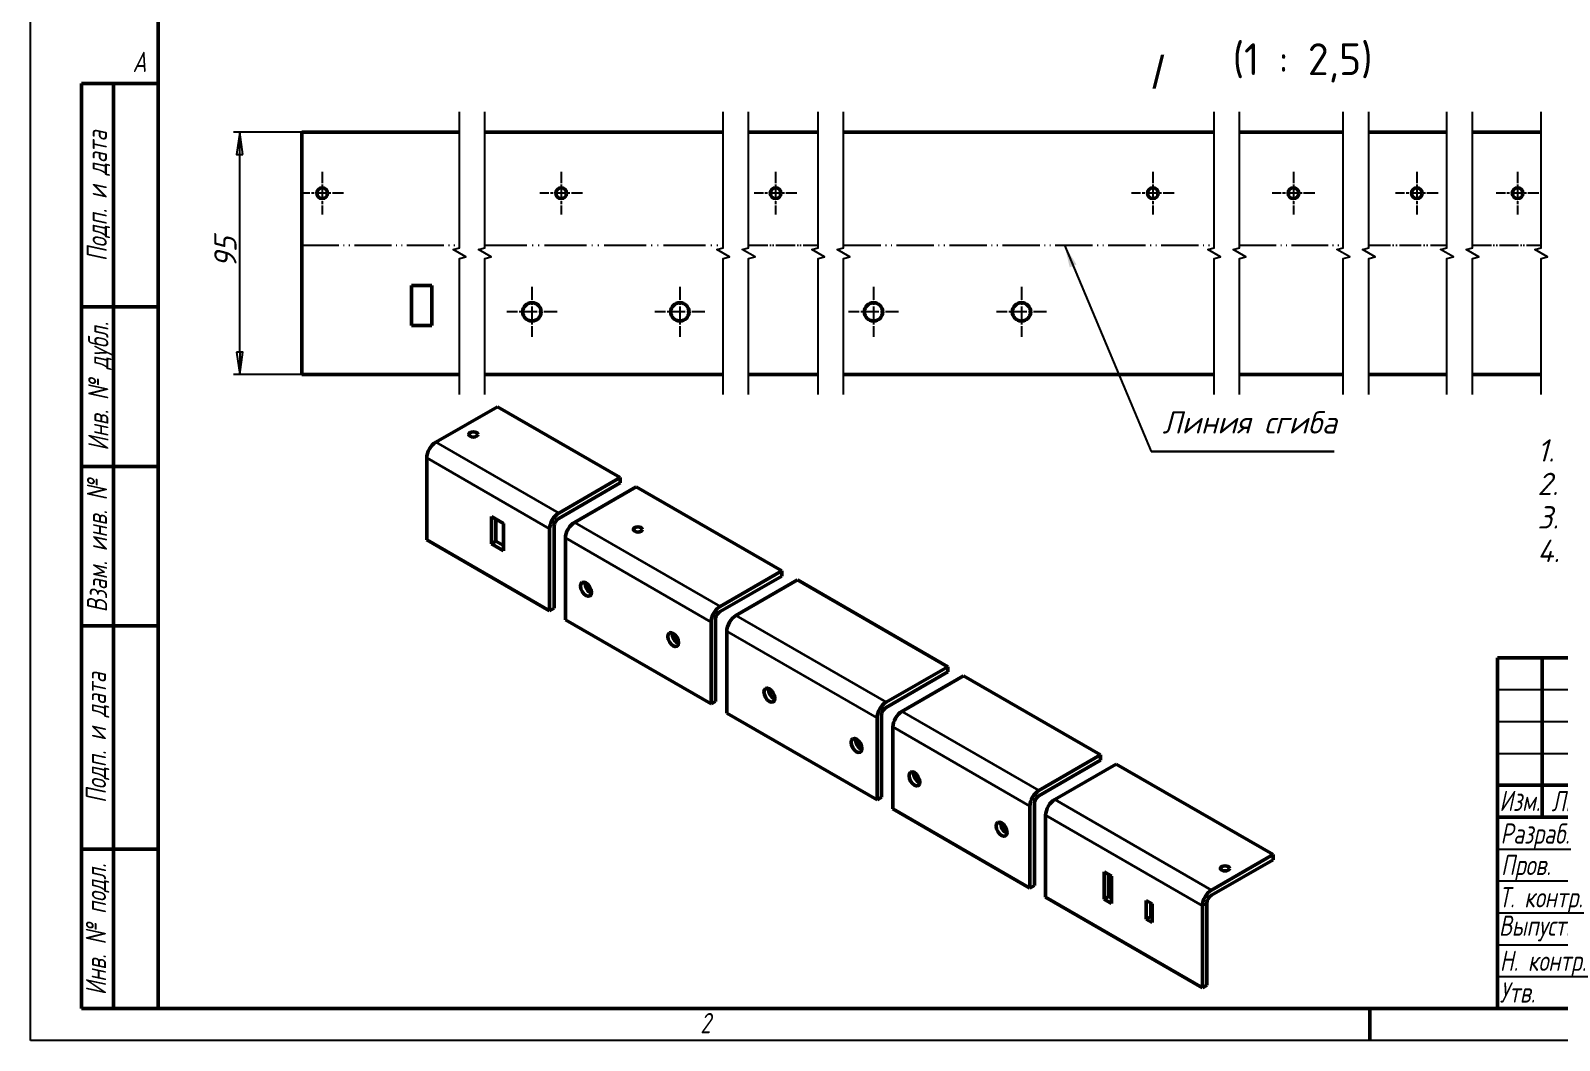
# Model space of a CAD drawing. Header units: millimetres. Extents: x 0 to 1700, y 0 to 594.
# Drawn here: x 0 to 479.4, y 0 to 316.6 of the extents above; entities that cross this region are included whole.
import ezdxf
from ezdxf.enums import TextEntityAlignment as Align

# ---------------------------------------------------------------- set-up
doc = ezdxf.new("R2010")
doc.units = ezdxf.units.MM
doc.header["$LTSCALE"] = 2
doc.linetypes.add('LT_04', pattern=[0.7087, 0.4724, -0.0591, 0.1181, -0.0591])
doc.linetypes.add('LT_16', pattern=[0.68, 0.48, -0.06, 0.01, -0.06, 0.01, -0.06])
for name, color, linetype, lineweight in [('Layer_01', 7, 'Continuous', 35), ('Layer_02', 7, 'Continuous', 50), ('Layer_03', 7, 'Continuous', 50), ('Layer_04', 7, 'Continuous', 50), ('Layer_05', 7, 'Continuous', 25), ('Layer_06', 7, 'Continuous', 25), ('Layer_07', 7, 'Continuous', 25), ('Layer_08', 7, 'LT_04', 25), ('Layer_09', 7, 'Continuous', 25), ('Layer_10', 7, 'Continuous', 50)]:
    doc.layers.add(name, color=color, linetype=linetype, lineweight=lineweight)
doc.styles.add('Style_02', font='ariali.ttf', dxfattribs={"width": 0.8})
doc.styles.add('Style_03', font='GOST Common Italic.ttf')
doc.styles.add('Style_06', font='GOST Common Italic.ttf', dxfattribs={"width": 0.8})
doc.styles.add('Style_07', font='GOST Common Italic.ttf', dxfattribs={"width": 0.8})
doc.styles.add('Style_08', font='GOST Common Italic.ttf')
doc.styles.add('Style_09', font='GOST Common Italic.ttf')
doc.styles.add('Style_10', font='GOST Common Italic.ttf', dxfattribs={"width": 0.9})
doc.styles.add('Style_11', font='GOST Common Italic.ttf', dxfattribs={"width": 0.8})
doc.styles.add('Style_12', font='GOST Common Italic.ttf')
doc.styles.add('Style_13', font='GOST Common Italic.ttf', dxfattribs={"width": 0.7})
doc.styles.add('Style_14', font='GOST Common Italic.ttf', dxfattribs={"width": 0.7})
doc.styles.add('Style_15', font='AIGDT___.TTF')
doc.styles.add('Style_16', font='GOST Common.ttf')
doc.dimstyles.new('DimStyle_03', dxfattribs={"dimscale": 2, "dimtxt": 3.5, "dimasz": 3.5, "dimexe": 1, "dimexo": 0, "dimgap": 0.5, "dimtad": 1, "dimrnd": 1e-08, "dimtxsty": 'Style_03', "dimblk": 'Filled-1', "dimcen": 2.5, "dimdle": 15, "dimclrd": 256, "dimclre": 256, "dimclrt": 256, "dimazin": 2, "dimtfac": 0.714286, "dimtdec": 3, "dimtmove": 0, "dimatfit": 3, "dimlwd": -1, "dimlwe": 25})
doc.dimstyles.new('DimStyle_06', dxfattribs={"dimscale": 2, "dimtxt": 3.5, "dimasz": 3.5, "dimexe": 1, "dimexo": 0, "dimgap": 0.5, "dimtad": 1, "dimrnd": 1e-08, "dimtxsty": 'Style_03', "dimblk": 'Filled-1', "dimcen": 2.5, "dimdle": 15, "dimclrd": 256, "dimclre": 256, "dimclrt": 256, "dimazin": 2, "dimtfac": 0.714286, "dimtdec": 3, "dimtmove": 0, "dimatfit": 3, "dimlwd": 25, "dimlwe": 25})

# ---------------------------------------------------------------- blocks, each defined once
blk = doc.blocks.new('Block_12')
at = {"layer": 'Layer_04', "lineweight": 25}
for p, q in [((0, 0), (0, 297)), ((420, 0), (0, 0))]:
    blk.add_line(p, q, dxfattribs=at)
at = {"layer": 'Layer_04'}
for p, q in [((20, 292), (20, 5)), ((20, 5), (415, 5)), ((210, 5), (210, 0))]:
    blk.add_line(p, q, dxfattribs=at)
at = {"layer": 'Layer_04', "char_height": 3.17, "attachment_point": 1, "style": 'Style_02'}
for s, insert, width in [('\\fGOST Common|b0|i1;\\H3.1700;A', (16, 155), 5.1335), ('\\fGOST Common|b0|i1;\\H3.1700;2', (104.99, 4.3), 5.2328)]:
    blk.add_mtext(s, dxfattribs=dict(at, insert=insert, width=width))
blk = doc.blocks.new('Block_13')
at = {"layer": 'Layer_03'}
for p, q in [((0, 55), (185, 55)), ((0, 0), (0, 55)), ((0, 0), (0, 55)), ((7, 55), (7, 30)), ((17, 55), (17, 0)), ((40, 55), (40, 0)), ((55, 55), (55, 0)), ((65, 55), (65, 0)), ((185, 0), (185, 55)), ((65, 40), (185, 40)), ((135, 40), (135, 0)), ((150, 40), (150, 20)), ((167, 40), (167, 20)), ((0, 35), (65, 35)), ((135, 35), (185, 35)), ((0, 30), (65, 30)), ((135, 20), (185, 20)), ((155, 20), (155, 15)), ((65, 15), (185, 15)), ((185, 0), (0, 0))]:
    blk.add_line(p, q, dxfattribs=at)
at = {"layer": 'Layer_03', "linetype": 'Continuous', "lineweight": 25}
for p, q in [((0, 50), (65, 50)), ((0, 45), (65, 45)), ((0, 40), (65, 40)), ((140, 35), (140, 20)), ((145, 35), (145, 20)), ((0, 25), (65, 25)), ((0, 20), (65, 20)), ((0, 15), (65, 15)), ((0, 10), (65, 10)), ((0, 5), (65, 5))]:
    blk.add_line(p, q, dxfattribs=at)
at = {"layer": 'Layer_03', "lineweight": 30}
blk.add_line((88.31, 7.5), (125.29, 7.5), dxfattribs=at)
at = {"layer": 'Layer_03', "char_height": 3.17, "style": 'Style_02'}
for s, insert, width, attachment_point in [('\\fGOST Common|b0|i1;\\H3.1700;Лит.', (142.52, 37.49), 14.9766, 5), ('\\fGOST Common|b0|i1;\\H3.1700;Масса', (158.55, 37.51), 16.9878, 5), ('\\fGOST Common|b0|i1;\\H3.1700;Масштаб', (176.02, 37.53), 17.8316, 5), ('\\fGOST Common|b0|i1;\\H3.1700;Изм.', (3.5, 32.56), 6.9635, 5), ('\\fGOST Common|b0|i1;\\H3.1700;Лист', (12.1, 32.5), 10.0029, 5), ('\\A0;\\fGOST Common|b0|i1;\\H3.1700;№ докум.', (28.58, 32.16), 22.9069, 5), ('\\fGOST Common|b0|i1;\\H3.1700;Подп.', (47.56, 32.45), 14.879, 5), ('\\fGOST Common|b0|i1;\\H3.1700;Дата', (60.02, 32.24), 9.9614, 5), ('\\fGOST Common|b0|i1;\\H3.1700;Разраб.', (0.47, 27), 16.9971, 4), ('\\fGOST Common|b0|i1;\\H3.1700;Пров.', (0.56, 22.08), 17.0192, 4), ('\\A0;\\fGOST Common|b0|i1;\\H3.1700;Т. контр.', (0.23, 17.01), 16.9554, 4), ('\\fGOST Common|b0|i1;\\H3.1700;Лист', (140.37, 17.5), 10.5071, 5), ('\\fGOST Common|b0|i1;\\H3.1700;Листов', (162.21, 17.5), 14.3668, 5), ('\\fGOST Common|b0|i1;\\H3.1700;Н. контр.', (0.36, 7.05), 16.9999, 4), ('\\fGOST Common|b0|i1;\\H3.1700;Утв.', (0.34, 2.52), 17.0083, 4), ('\\fGOST Common|b0|i1;\\H3.1700;Копировал', (93.48, -0.59), 19.7871, 1)]:
    blk.add_mtext(s, dxfattribs=dict(at, insert=insert, width=width, attachment_point=attachment_point))
at = {"layer": 'Layer_03'}
for tag, height, style, width, p in [('Изм1_001', 2.89, 'Style_14', 0.7, (3.51, 52.52)), ('Лист1_001', 2.89, 'Style_14', 0.7, (12.03, 52.52)), ('Докум1_001', 2.89, 'Style_14', 0.7, (28.54, 52.48)), ('Изм2_001', 2.89, 'Style_14', 0.7, (3.5, 47.52)), ('Лист2_001', 2.89, 'Style_14', 0.7, (12.01, 47.5)), ('Докум2_001', 2.89, 'Style_14', 0.7, (28.53, 47.5)), ('Изм3_001', 2.89, 'Style_14', 0.7, (3.5, 42.5)), ('Лист3_001', 2.89, 'Style_14', 0.7, (12.01, 42.51)), ('Докум3_001', 2.89, 'Style_14', 0.7, (28.51, 42.48)), ('Изм4_001', 2.89, 'Style_14', 0.7, (3.51, 37.5)), ('Лист4_001', 2.89, 'Style_14', 0.7, (12, 37.53)), ('Докум4_001', 2.89, 'Style_14', 0.7, (28.51, 37.52)), ('НАИМЕНОВАНИЕ_001', 5, 'Style_07', 0.8, (100.03, 29.98)), ('Литера_001', 3.5, 'Style_11', 0.8, (137.52, 27.25)), ('Литера2_001', 3.5, 'Style_11', 0.8, (142.51, 27.22)), ('Литера3_001', 3.5, 'Style_11', 0.8, (147.52, 27.21)), ('Масса_001', 3.5, 'Style_11', 0.8, (158.47, 27.53)), ('Масштаб_001', 3.5, 'Style_11', 0.8, (174.92, 25.86)), ('Тип_документа_001', 3.17, 'Style_06', 0.8, (100.08, 17.56)), ('Номер_листа_001', 3.17, 'Style_06', 0.8, (150.6, 17.54)), ('Листов_001', 3.17, 'Style_06', 0.8, (177.46, 17.58))]:
    blk.add_attdef(tag, text='', height=height, dxfattribs=dict(at, style=style, width=width)).set_placement(p, align=Align.MIDDLE_CENTER)
for tag, height, style, width, p in [('Подп1_001', 2.89, 'Style_14', 0.7, (40.01, 52.51)), ('Дата1_001', 2, 'Style_13', 0.7, (55.01, 52.51)), ('Подп2_001', 2.89, 'Style_14', 0.7, (40.01, 47.5)), ('Дата2_001', 2, 'Style_13', 0.7, (55.01, 47.49)), ('Подп3_001', 2.89, 'Style_14', 0.7, (40.01, 42.51)), ('Дата3_001', 2, 'Style_13', 0.7, (55.02, 42.52)), ('Подп4_001', 2.89, 'Style_14', 0.7, (40.01, 37.51)), ('Дата4_001', 2, 'Style_13', 0.7, (55.02, 37.51)), ('Разработал_Подп._001', 2.89, 'Style_14', 0.7, (40.05, 27.51)), ('АВТОР_001', 3.17, 'Style_06', 0.8, (15.59, 26.85)), ('ДАТА_СОЗДАНИЯ_001', 2, 'Style_13', 0.7, (55.01, 27.51)), ('ПРОВЕРИЛ_001', 3.17, 'Style_06', 0.8, (17.41, 22.53)), ('Проверил_Подп._001', 2.89, 'Style_14', 0.7, (40.05, 22.52)), ('ДАТА_ПРОВЕРКИ_001', 2, 'Style_13', 0.7, (55.02, 22.51)), ('ТЕХНОЛОГ_001', 3.17, 'Style_06', 0.8, (17.33, 17.54)), ('Технолог_Подп._001', 2.89, 'Style_14', 0.7, (40.05, 17.51)), ('Технолог_Дата_001', 2, 'Style_13', 0.7, (55.01, 17.5)), ('Должность_руководителя_001', 3.17, 'Style_06', 0.8, (0.52, 12.51)), ('НАЧ._ОТДЕЛА_001', 3.17, 'Style_06', 0.8, (17.46, 12.45)), ('Руководитель_Подп._001', 2.89, 'Style_14', 0.7, (40.01, 12.5)), ('Руководитель_Дата_001', 2, 'Style_13', 0.7, (55.01, 12.51)), ('НОРМОКОНТРОЛЬ_001', 3.17, 'Style_06', 0.8, (17.37, 7.48)), ('Нормоконтроль_Подп._001', 2.89, 'Style_14', 0.7, (40.05, 7.52)), ('ДАТА_НОРМОКОНТРОЛЯ_001', 2, 'Style_13', 0.7, (55.02, 7.51)), ('УТВЕРДИЛ_001', 3.17, 'Style_06', 0.8, (17.4, 2.51)), ('Утвердил_Подп._001', 2.89, 'Style_14', 0.7, (40.05, 2.51)), ('ДАТА_УТВЕРЖДЕНИЯ_001', 2, 'Style_13', 0.7, (55.01, 2.5))]:
    blk.add_attdef(tag, text='', height=height, dxfattribs=dict(at, style=style, width=width)).set_placement(p, align=Align.MIDDLE_LEFT)
for tag, height, style, p in [('ОБОЗНАЧЕНИЕ_001', 5, 'Style_09', (103.84, 45.12)), ('ОРГАНИЗАЦИЯ_001', 3.5, 'Style_12', (148.22, 5.85))]:
    blk.add_attdef(tag, text='', height=height, dxfattribs=dict(at, style=style)).set_placement(p, align=Align.MIDDLE_CENTER)
at = {"layer": 'Layer_03', "style": 'Style_10', "width": 0.9}
blk.add_attdef('Материал_Наим._001', text='', height=3.5, dxfattribs=at).set_placement((96.54, 7.5), align=Align.BOTTOM_CENTER)
blk.add_attdef('Материал_Класс_001', text='', height=3.5, dxfattribs=at).set_placement((88.21, 7.5), align=Align.MIDDLE_RIGHT)
blk.add_attdef('Материал_ГОСТ_001', text='', height=3.5, dxfattribs=at).set_placement((106.8, 6.5), align=Align.TOP_CENTER)
blk = doc.blocks.new('Block_04')
at = {"layer": 'Layer_10'}
for p, q in [((-12, 0), (-12, 145)), ((-12, 145), (0, 145)), ((-7, 145), (-7, 0)), ((-12, 110), (-7, 110)), ((-7, 110), (0, 110)), ((-12, 85), (-7, 85)), ((-7, 85), (0, 85)), ((-12, 60), (-7, 60)), ((-7, 60), (0, 60)), ((-12, 25), (-7, 25)), ((-7, 25), (0, 25)), ((0, 0), (-12, 0))]:
    blk.add_line(p, q, dxfattribs=at)
at = {"layer": 'Layer_07', "char_height": 3.17, "attachment_point": 5, "rotation": 90, "style": 'Style_02'}
for s, insert, width in [('\\fGOST Common|b0|i1;\\H3.1700;Подп. и дата', (-9.37, 127.41), 34.7679), ('\\fGOST Common|b0|i1;\\H3.1700;Инв. № дубл.', (-8.95, 97.55), 24.8438), ('\\fGOST Common|b0|i1;\\H3.1700;Взам. инв. №', (-9.58, 72.53), 24.8669), ('\\fGOST Common|b0|i1;\\H3.1700;Подп. и дата', (-9.5, 42.47), 35.1486), ('\\fGOST Common|b0|i1;\\H3.1700;Инв. № подл.', (-9.5, 12.41), 24.9618)]:
    blk.add_mtext(s, dxfattribs=dict(at, insert=insert, width=width))
at = {"layer": 'Layer_07', "style": 'Style_06', "width": 0.8}
for tag, p in [('Подп._и_дата_2_001', (-3.53, 127.51)), ('Инв._номер_дубликата_001', (-3.41, 97.47)), ('Взамен_инв._номера_001', (-3.46, 72.53)), ('Подп._и_дата_1_001', (-3.42, 42.35)), ('ИНВЕНТАРНЫЙ_НОМЕР_001', (-3.33, 12.68))]:
    blk.add_attdef(tag, text='', height=3.17, rotation=90, dxfattribs=at).set_placement(p, align=Align.MIDDLE_CENTER)
blk = doc.blocks.new('Filled-1')
at = {"color": 0}
for p, q in [((0, 0), (-1, 0.143)), ((-1, 0.143), (-1, -0.143)), ((-1, 0), (0, 0)), ((-1, -0.143), (0, 0))]:
    blk.add_line(p, q, dxfattribs=at)
at = {"color": 0, "flags": 128}
blk.add_lwpolyline([(-1, -0.143), (0, 0), (-1, 0.143), (-1, -0.143)], dxfattribs=at)
at = {"color": 0}
blk.add_solid([(-1, -0.143), (0, 0), (-1, 0.143), (-1, -0.143)], dxfattribs=at)
blk = doc.blocks.new('*D42')
at = {"layer": 'Defpoints', "color": 0, "linetype": 'Continuous'}
for p in [(65.58, 284.84), (85.05, 284.84), (85.05, 208.85)]:
    blk.add_point(p, dxfattribs=at)
at = {"layer": 'Layer_09', "linetype": 'Continuous', "lineweight": 25}
for p, q in [((85.05, 284.84), (63.58, 284.84)), ((65.58, 215.85), (65.58, 277.84)), ((85.05, 208.85), (63.58, 208.85))]:
    blk.add_line(p, q, dxfattribs=at)
at = {"layer": 'Layer_09', "linetype": 'Continuous', "lineweight": 25, "xscale": 7, "yscale": 7, "zscale": 7}
for p, rotation in [((65.58, 284.84), 90), ((65.58, 208.85), 270)]:
    blk.add_blockref('Filled-1', p, dxfattribs=dict(at, rotation=rotation))
at = {"layer": 'Layer_09', "linetype": 'Continuous', "lineweight": 25, "insert": (57.58, 242.21), "char_height": 7, "attachment_point": 1, "rotation": 90, "style": 'Style_03'}
blk.add_mtext('\\A1;95', dxfattribs=at)
blk = doc.blocks.new('Block_11')
at = {"layer": 'Layer_10', "lineweight": 30}
blk.add_line((0, 0), (8.198, 0), dxfattribs=at)
at = {"layer": 'Layer_07', "style": 'Style_08'}
blk.add_text('Линия сгиба', height=1, dxfattribs=at).set_placement((0.5, 0.5), align=Align.BOTTOM_LEFT)

msp = doc.modelspace()

# ---------------------------------------------------------------- linework, layer by layer
at = {"layer": 'Layer_01'}
for p, q in [((127.0569, 187.557), (165.6016, 165.3032)), ((162.7731, 160.4042), (124.2284, 182.658)), ((170.5513, 162.4454), (216.2031, 136.0884)), ((213.3747, 131.1894), (167.7229, 157.5464)), ((221.1528, 133.2306), (268.2594, 106.0336)), ((265.431, 101.1346), (218.3244, 128.3316)), ((273.2092, 103.1759), (316.1813, 78.3659)), ((313.3529, 73.4669), (270.3808, 98.2769)), ((321.131, 75.5082), (370.2833, 47.1301)), ((367.4548, 42.2311), (318.3026, 70.6092)), ((368.8691, 43.0476), (367.4548, 42.2311))]:
    msp.add_line(p, q, dxfattribs=at)
at = {"layer": 'Layer_02'}
for p, q in [((85.0537, 208.8504), (85.0537, 284.8391)), ((134.467, 284.8391), (85.0537, 284.8391)), ((217.163, 284.8391), (142.467, 284.8391)), ((246.9448, 284.8391), (225.163, 284.8391)), ((371.1127, 284.8391), (254.9448, 284.8391)), ((411.6396, 284.8391), (379.1127, 284.8391)), ((444.1483, 284.8391), (419.6396, 284.8391)), ((473.6874, 284.8391), (452.1483, 284.8391)), ((119.4537, 236.7304), (125.8537, 236.7304)), ((119.4537, 224.1704), (119.4537, 236.7304)), ((125.8537, 236.7304), (125.8537, 224.1704)), ((125.8537, 224.1704), (119.4537, 224.1704)), ((134.467, 208.8504), (85.0537, 208.8504)), ((217.163, 208.8504), (142.467, 208.8504)), ((246.9448, 208.8504), (225.163, 208.8504)), ((371.1127, 208.8504), (254.9448, 208.8504)), ((411.6396, 208.8504), (379.1127, 208.8504)), ((444.1483, 208.8504), (419.6396, 208.8504)), ((473.6874, 208.8504), (452.1483, 208.8504)), ((146.3844, 198.7157), (127.0569, 187.557)), ((184.9292, 176.4619), (146.3844, 198.7157)), ((124.2284, 156.9655), (124.2284, 182.658)), ((184.9292, 176.4619), (165.6016, 165.3032)), ((165.6016, 163.6702), (184.9292, 174.8289)), ((170.5513, 162.4454), (189.8789, 173.6042)), ((184.9292, 174.8289), (184.9292, 176.4619)), ((235.5307, 147.2471), (189.8789, 173.6042)), ((144.4988, 155.6864), (144.4988, 164.2324)), ((144.4988, 164.2324), (148.2701, 162.055)), ((145.913, 163.4159), (145.913, 156.5029)), ((148.2701, 162.055), (148.2701, 153.509)), ((162.7731, 160.4042), (162.7731, 134.7117)), ((164.1874, 135.5282), (164.1874, 161.2207)), ((162.7731, 134.7117), (124.2284, 156.9655)), ((144.4988, 155.6864), (145.913, 156.5029)), ((148.2701, 153.509), (144.4988, 155.6864)), ((145.913, 156.5029), (148.2701, 155.142)), ((167.7229, 131.854), (167.7229, 157.5464)), ((235.5307, 147.2471), (216.2031, 136.0884)), ((216.2031, 134.4554), (235.5307, 145.6141)), ((221.1528, 133.2306), (240.4804, 144.3894)), ((235.5307, 145.6141), (235.5307, 147.2471)), ((287.587, 117.1924), (240.4804, 144.3894)), ((162.7731, 134.7117), (164.1874, 135.5282)), ((213.3747, 105.4969), (167.7229, 131.854)), ((213.3747, 131.1894), (213.3747, 105.4969)), ((214.7889, 106.3134), (214.7889, 132.0059)), ((218.3244, 102.6392), (218.3244, 128.3316)), ((287.587, 117.1924), (268.2594, 106.0336)), ((268.2594, 104.4006), (287.587, 115.5594)), ((287.587, 115.5594), (287.587, 117.1924)), ((273.2092, 103.1759), (292.5368, 114.3346)), ((335.5089, 89.5247), (292.5368, 114.3346)), ((213.3747, 105.4969), (214.7889, 106.3134)), ((265.431, 75.4422), (218.3244, 102.6392)), ((265.431, 101.1346), (265.431, 75.4422)), ((266.8452, 76.2587), (266.8452, 101.9511)), ((270.3808, 72.5845), (270.3808, 98.2769)), ((335.5089, 89.5247), (316.1813, 78.3659)), ((316.1813, 76.7329), (335.5089, 87.8917)), ((321.131, 75.5082), (340.4586, 86.667)), ((335.5089, 87.8917), (335.5089, 89.5247)), ((389.6109, 58.2889), (340.4586, 86.667)), ((265.431, 75.4422), (266.8452, 76.2587)), ((313.3529, 47.7745), (270.3808, 72.5845)), ((313.3529, 73.4669), (313.3529, 47.7745)), ((314.7671, 48.591), (314.7671, 74.2834)), ((318.3026, 44.9168), (318.3026, 70.6092)), ((370.2833, 47.1301), (389.6109, 58.2889)), ((389.6109, 58.2889), (389.6109, 56.6559)), ((336.625, 44.3268), (336.625, 52.8728)), ((336.625, 52.8728), (338.982, 51.512)), ((370.2833, 45.4971), (389.6109, 56.6559)), ((313.3529, 47.7745), (314.7671, 48.591)), ((338.0392, 52.0563), (338.0392, 45.1433)), ((338.982, 51.512), (338.982, 42.966)), ((367.4548, 16.5387), (318.3026, 44.9168)), ((336.625, 44.3268), (338.0392, 45.1433)), ((338.982, 42.966), (336.625, 44.3268)), ((338.0392, 45.1433), (338.982, 44.599)), ((349.8243, 43.8913), (351.7099, 42.8027)), ((349.8243, 38.067), (349.8243, 43.8913)), ((349.8243, 38.067), (351.2385, 38.8835)), ((351.2385, 43.0749), (351.2385, 38.8835)), ((351.2385, 38.8835), (351.7099, 38.6113)), ((351.7099, 42.8027), (351.7099, 36.9783)), ((367.4548, 42.2311), (367.4548, 16.5387)), ((368.8691, 43.0476), (368.8691, 17.3552)), ((351.7099, 36.9783), (349.8243, 38.067)), ((368.8691, 17.3552), (367.4548, 16.5387))]:
    msp.add_line(p, q, dxfattribs=at)
for centre, radius in [((91.4537, 265.6391), 1.68), ((166.4005, 265.6391), 1.68), ((233.6262, 265.6391), 1.68), ((351.9301, 265.6391), 1.68), ((395.9925, 265.6391), 1.68), ((434.7094, 265.6391), 1.68), ((466.2992, 265.6391), 1.68), ((157.2005, 228.4504), 2.88), ((203.6005, 228.4504), 2.88), ((264.3301, 228.4504), 2.88), ((310.7301, 228.4504), 2.88)]:
    msp.add_circle(centre, radius, dxfattribs=at)
for centre, major_axis, start_param, end_param in [((127.0569, 184.291), (2, 3.4641), 0.78539816, 2.35619449), ((165.6016, 162.0372), (-2, -3.4641), 3.92699082, 5.49778714), ((165.6016, 162.0372), (1, 1.7321), 0.78539816, 2.35619449), ((170.5513, 159.1794), (2, 3.4641), 0.78539816, 2.35619449), ((175.5797, 142.287), (1.2, -2.0785), 3.7717299, 5.65304806), ((216.2031, 132.8224), (-2, -3.4641), 3.92699082, 5.49778714), ((216.2031, 132.8224), (1, 1.7321), 0.78539816, 2.35619449), ((221.1528, 129.9646), (2, 3.4641), 0.78539816, 2.35619449), ((202.9212, 126.5014), (1.2, -2.0785), 3.7717299, 5.65304806), ((233.0804, 109.0889), (1.2, -2.0785), 3.7717299, 5.65304806), ((268.2594, 102.7676), (-2, -3.4641), 3.92699082, 5.49778714), ((268.2594, 102.7676), (1, 1.7321), 0.78539816, 2.35619449), ((273.2092, 99.9099), (2, 3.4641), 0.78539816, 2.35619449), ((260.4219, 93.3033), (1.2, -2.0785), 3.7717299, 5.65304806), ((278.5761, 82.822), (1.2, -2.0785), 3.7717299, 5.65304806), ((316.1813, 75.0999), (-2, -3.4641), 3.92699082, 5.49778714), ((316.1813, 75.0999), (1, 1.7321), 0.78539816, 2.35619449), ((321.131, 72.2422), (2, 3.4641), 0.78539816, 2.35619449), ((305.9175, 67.0364), (1.2, -2.0785), 3.7717299, 5.65304806), ((370.2833, 43.8641), (-2, -3.4641), 3.92699082, 5.49778714), ((370.2833, 43.8641), (-1, -1.7321), 3.92699082, 5.49778714)]:
    msp.add_ellipse(centre, major_axis=major_axis, ratio=0.57735027, start_param=start_param, end_param=end_param, dxfattribs=at)
for centre, major_axis in [((138.842, 190.0064), (1.4, 0)), ((190.4289, 160.2227), (1.4, 0)), ((174.1655, 141.4705), (-1.2, 2.0785)), ((201.507, 125.6849), (-1.2, 2.0785)), ((231.6662, 108.2724), (-1.2, 2.0785)), ((259.0076, 92.4868), (-1.2, 2.0785)), ((277.1618, 82.0055), (-1.2, 2.0785)), ((304.5033, 66.2199), (-1.2, 2.0785)), ((374.5259, 53.9343), (1.4, 0))]:
    msp.add_ellipse(centre, major_axis=major_axis, ratio=0.57735027, dxfattribs=at)
at = {"layer": 'Layer_05', "flags": 128}
for points in [[(134.467, 202.5004), (134.467, 245.1541), (136.467, 245.69), (132.467, 247.9994), (134.467, 248.5353), (134.467, 291.1891)], [(142.467, 202.5004), (142.467, 245.1541), (144.467, 245.69), (140.467, 247.9994), (142.467, 248.5353), (142.467, 291.1891)], [(217.163, 202.5004), (217.163, 245.1541), (219.163, 245.69), (215.163, 247.9994), (217.163, 248.5353), (217.163, 291.1891)], [(225.163, 202.5004), (225.163, 245.1541), (227.163, 245.69), (223.163, 247.9994), (225.163, 248.5353), (225.163, 291.1891)], [(246.9448, 202.5004), (246.9448, 245.1541), (248.9448, 245.69), (244.9448, 247.9994), (246.9448, 248.5353), (246.9448, 291.1891)], [(254.9448, 202.5004), (254.9448, 245.1541), (256.9448, 245.69), (252.9448, 247.9994), (254.9448, 248.5353), (254.9448, 291.1891)], [(371.1128, 202.5004), (371.1128, 245.1541), (373.1128, 245.69), (369.1128, 247.9994), (371.1128, 248.5353), (371.1128, 291.1891)], [(379.1128, 202.5004), (379.1128, 245.1541), (381.1128, 245.69), (377.1128, 247.9994), (379.1128, 248.5353), (379.1128, 291.1891)], [(411.6396, 202.5004), (411.6396, 245.1541), (413.6396, 245.69), (409.6396, 247.9994), (411.6396, 248.5353), (411.6396, 291.1891)], [(419.6396, 202.5004), (419.6396, 245.1541), (421.6396, 245.69), (417.6396, 247.9994), (419.6396, 248.5353), (419.6396, 291.1891)], [(444.1483, 202.5004), (444.1483, 245.1541), (446.1483, 245.69), (442.1483, 247.9994), (444.1483, 248.5353), (444.1483, 291.1891)], [(452.1483, 202.5004), (452.1483, 245.1541), (454.1483, 245.69), (450.1483, 247.9994), (452.1483, 248.5353), (452.1483, 291.1891)], [(473.6874, 202.5004), (473.6874, 245.1541), (475.6874, 245.69), (471.6874, 247.9994), (473.6874, 248.5353), (473.6874, 291.1891)]]:
    msp.add_lwpolyline(points, dxfattribs=at)
at = {"layer": 'Layer_06', "linetype": 'LT_04', "ltscale": 3.710809}
for p, q in [((91.4537, 272.3191), (91.4537, 258.9591)), ((166.4005, 272.3191), (166.4005, 258.9591)), ((233.6262, 272.3191), (233.6262, 258.9591)), ((351.9301, 272.3191), (351.9301, 258.9591)), ((395.9925, 272.3191), (395.9925, 258.9591)), ((434.7094, 272.3191), (434.7094, 258.9591)), ((466.2992, 272.3191), (466.2992, 258.9591)), ((98.1337, 265.6391), (84.7737, 265.6391)), ((173.0805, 265.6391), (159.7205, 265.6391)), ((240.3062, 265.6391), (226.9462, 265.6391)), ((358.6101, 265.6391), (345.2501, 265.6391)), ((402.6725, 265.6391), (389.3125, 265.6391)), ((441.3894, 265.6391), (428.0294, 265.6391)), ((472.9792, 265.6391), (459.6192, 265.6391))]:
    msp.add_line(p, q, dxfattribs=at)
at = {"layer": 'Layer_06', "linetype": 'LT_04', "ltscale": 4.377439}
for p, q in [((157.2005, 236.3304), (157.2005, 220.5704)), ((203.6005, 236.3304), (203.6005, 220.5704)), ((264.3301, 236.3304), (264.3301, 220.5704)), ((310.7301, 236.3304), (310.7301, 220.5704)), ((165.0805, 228.4504), (149.3205, 228.4504)), ((211.4805, 228.4504), (195.7205, 228.4504)), ((272.2101, 228.4504), (256.4501, 228.4504)), ((318.6101, 228.4504), (302.8501, 228.4504))]:
    msp.add_line(p, q, dxfattribs=at)
at = {"layer": 'Layer_08', "linetype": 'LT_16', "ltscale": 12.111098}
msp.add_line((85.0537, 249.3247), (134.467, 249.3247), dxfattribs=at)
at = {"layer": 'Layer_08', "linetype": 'LT_16', "ltscale": 13.730886}
msp.add_line((142.467, 249.3247), (217.163, 249.3247), dxfattribs=at)
at = {"layer": 'Layer_08', "linetype": 'LT_16', "ltscale": 6.305418}
msp.add_line((225.163, 249.3247), (246.9448, 249.3247), dxfattribs=at)
at = {"layer": 'Layer_08', "linetype": 'LT_16', "ltscale": 12.202518}
msp.add_line((254.9448, 249.3247), (371.1127, 249.3247), dxfattribs=at)
at = {"layer": 'Layer_08', "linetype": 'LT_16', "ltscale": 11.958391}
msp.add_line((379.1127, 249.3247), (411.6396, 249.3247), dxfattribs=at)
at = {"layer": 'Layer_08', "linetype": 'LT_16', "ltscale": 7.094839}
msp.add_line((419.6396, 249.3247), (444.1483, 249.3247), dxfattribs=at)
at = {"layer": 'Layer_08', "linetype": 'LT_16', "ltscale": 6.23516}
msp.add_line((452.1483, 249.3247), (473.6874, 249.3247), dxfattribs=at)

# ---------------------------------------------------------------- block references
for name, p, xscale, yscale, zscale in [('Block_12', (0, 0), 2, 2, 2), ('Block_04', (40, 10), 2, 2, 2), ('Block_11', (351.406, 184.6907), 6.99999988079071, 6.99999988079071, 6.99999988079071)]:
    msp.add_blockref(name, p, dxfattribs=dict(xscale=xscale, yscale=yscale, zscale=zscale))
ref = msp.add_blockref('Block_13', (460, 10), dxfattribs=dict(xscale=2, yscale=2, zscale=2))
ref.add_attrib('Должность_руководителя_001', 'Выпустил', (460.4591, 32.8095), dxfattribs={"layer": 'Layer_03', "height": 6.34, "style": 'Style_06', "width": 0.8})
ref.add_attrib('ОБОЗНАЧЕНИЕ_001', 'чертеж.136', (656.6699, 100.1823), dxfattribs={"layer": 'Layer_03', "height": 10, "style": 'Style_09'})
ref.add_attrib('НАИМЕНОВАНИЕ_001', 'чертеж.136', (641.0831, 64.9501), dxfattribs={"layer": 'Layer_03', "height": 10, "style": 'Style_07', "width": 0.8})
ref.add_attrib('Материал_Класс_001', 'Лист', (616.6373, 21.5), dxfattribs={"layer": 'Layer_03', "height": 7, "style": 'Style_10', "width": 0.9})
ref.add_attrib('Материал_Наим._001', '3 ГОСТ 19904-90', (640.8427, 27), dxfattribs={"layer": 'Layer_03', "height": 7, "style": 'Style_10', "width": 0.9})
ref.add_attrib('Материал_ГОСТ_001', '08пс ГОСТ 9045-93', (635.2587, 16), dxfattribs={"layer": 'Layer_03', "height": 7, "style": 'Style_10', "width": 0.9})
ref.add_attrib('Масса_001', '4,5', (770.8197, 62.2669), dxfattribs={"layer": 'Layer_03', "height": 7, "style": 'Style_11', "width": 0.8})
ref.add_attrib('Масштаб_001', '1 : 2', (804.5816, 61.7088), dxfattribs={"layer": 'Layer_03', "height": 7, "style": 'Style_11', "width": 0.8})
ref.add_attrib('Номер_листа_001', '1', (758.7298, 41.9008), dxfattribs={"layer": 'Layer_03', "height": 6.34, "style": 'Style_06', "width": 0.8})
ref.add_attrib('Листов_001', '2', (812.5146, 41.9878), dxfattribs={"layer": 'Layer_03', "height": 6.34, "style": 'Style_06', "width": 0.8})

# ---------------------------------------------------------------- texts
at = {"layer": 'Layer_07', "style": 'Style_03'}
for s, p in [('1. ', (472.5, 181.5)), ('2. ', (472.5, 171)), ('3. ', (472.5, 160.5)), ('4. ', (472.5, 150))]:
    msp.add_text(s, height=7, dxfattribs=at).set_placement(p)
at = {"layer": 'Layer_07', "char_height": 10, "attachment_point": 7}
for s, insert, style in [('(1 : 2,5)', (376.9481, 300.3447), 'Style_16'), ('/', (351.7825, 298.4435), 'Style_15')]:
    msp.add_mtext(s, dxfattribs=dict(at, insert=insert, style=style))

# ---------------------------------------------------------------- dimensions: what is measured, and where the dimension line sits
at = {"layer": 'Layer_09', "linetype": 'Continuous', "lineweight": 25}
dim = msp.add_linear_dim(base=(65.5752, 284.8391), p1=(85.0537, 208.8504), p2=(85.0537, 284.8391), angle=90, dimstyle='DimStyle_06', override={"dimgap": 0.5, "dimdec": 1, "dimlfac": 1.25, "dimtol": 0, "dimlim": 0, "dimtp": 0, "dimtm": 0, "dimtdec": 1, "dimtofl": 0, "dimatfit": 1}, dxfattribs=at)
dim.commit()
dim.dimension.update_dxf_attribs({"geometry": '*D42', "text_midpoint": (65.5752, 246.8447), "dimtype": 160})

# ---------------------------------------------------------------- leaders
at = {"layer": 'Layer_07'}
msp.add_leader([(324.1921, 249.3247), (351.406, 184.6907)], dimstyle='DimStyle_03', override={"dimtad": 0}, dxfattribs=at)

doc.saveas('drawing.dxf')
